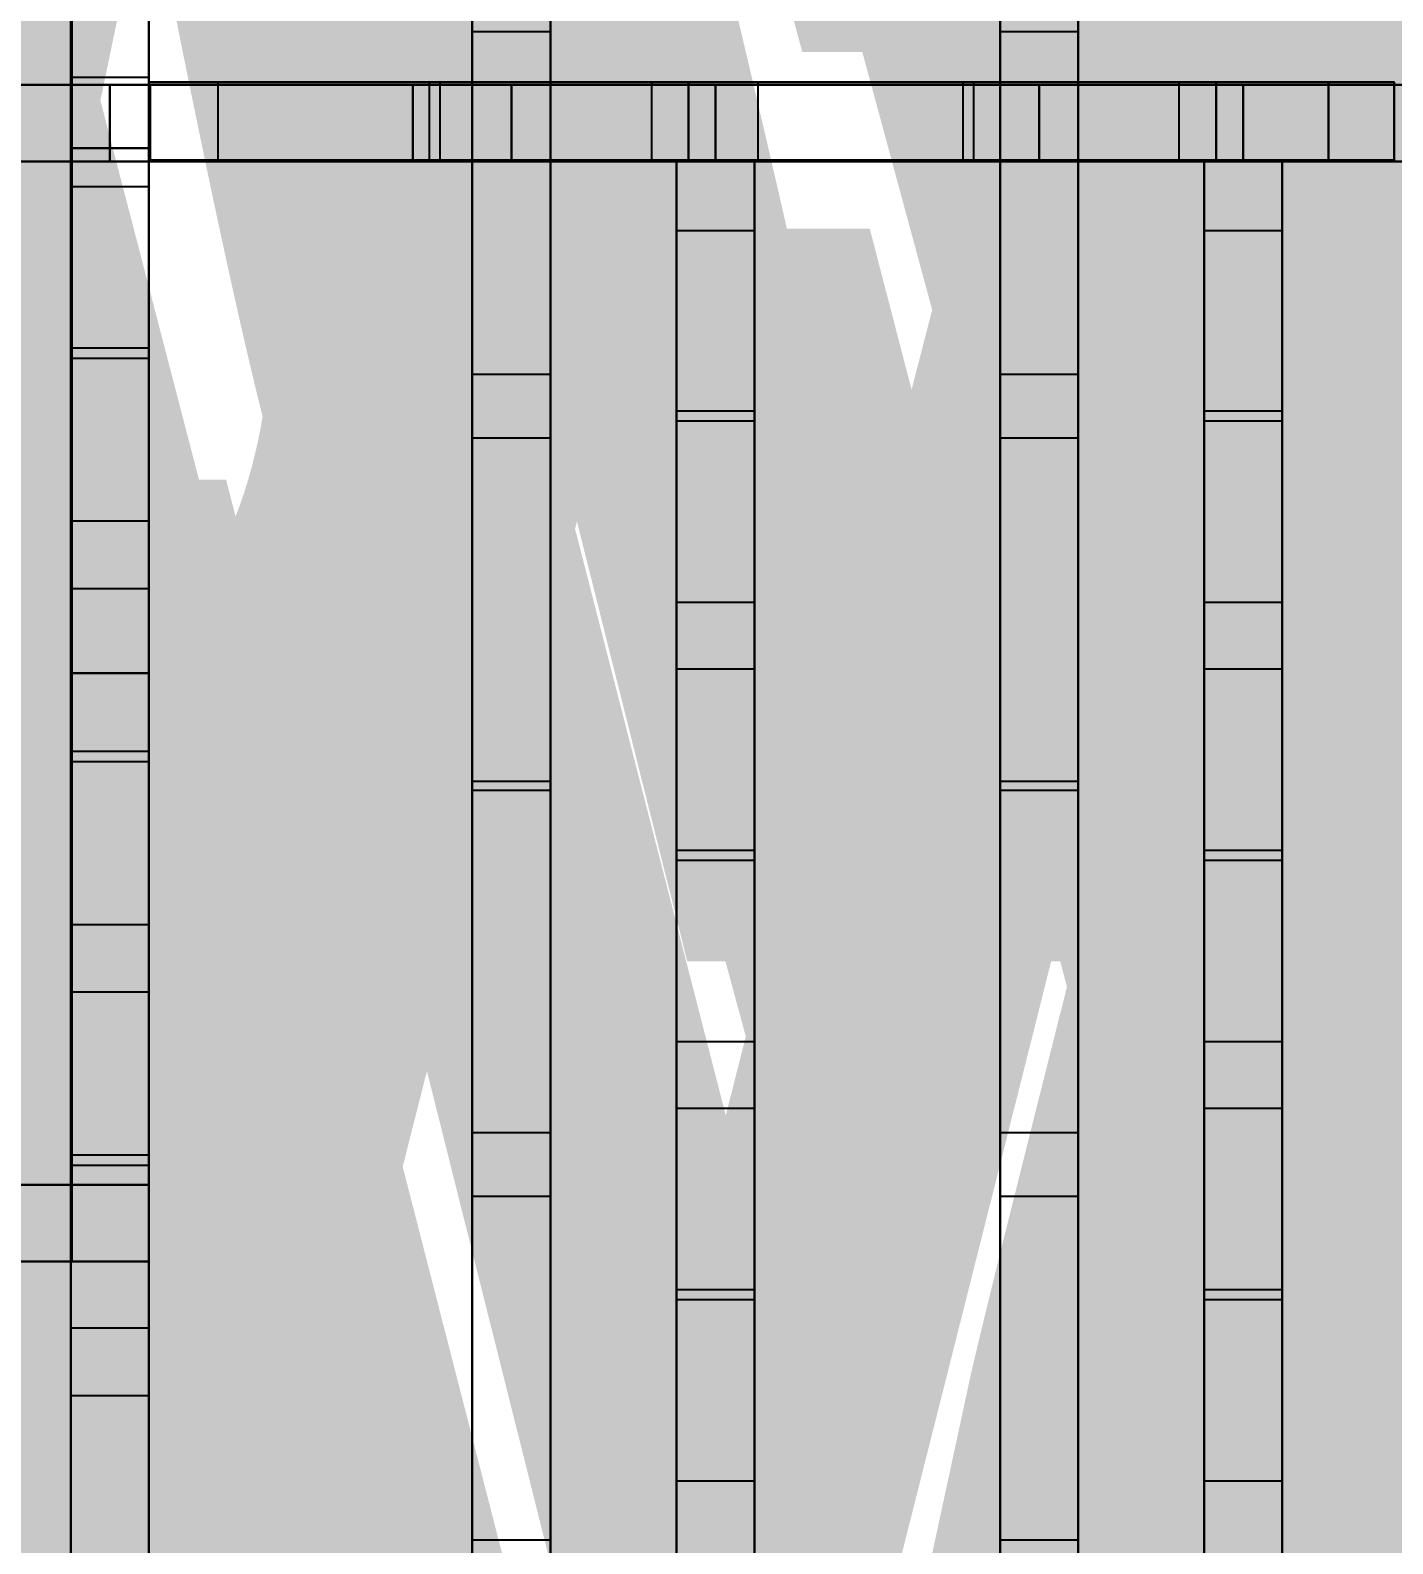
# Model space of a CAD drawing. Header units: inches. Extents: x 29 to 716, y 7 to 470.
# Drawn here: x 136.5 to 198.5, y 221.4 to 290.3 of the extents above; entities that cross this region are included whole.
import ezdxf

# ---------------------------------------------------------------- set-up
doc = ezdxf.new("R2010")
doc.units = ezdxf.units.IN
doc.header["$MEASUREMENT"] = 0
for name, color, linetype in [('FT2', 8, 'CONTINUOUS'), ('RT2', 7, 'CONTINUOUS'), ('W1', 5, 'CONTINUOUS'), ('W2', 5, 'CONTINUOUS')]:
    doc.layers.add(name, color=color, linetype=linetype)

msp = doc.modelspace()

# ---------------------------------------------------------------- linework, layer by layer
at = {"layer": 'FT2'}
for points in [[(141.89, 81.28, 112), (141.89, 344.18, 112), (138.34, 344.18, 112), (138.34, 81.28, 112)], [(138.34, 81.28, 112), (138.34, 344.18, 112), (138.34, 344.18, 110.54), (138.34, 81.28, 110.54)], [(138.34, 81.28, 96), (138.34, 344.18, 96), (141.89, 344.18, 96), (141.89, 81.28, 96)], [(138.34, 81.28, 96), (138.34, 81.28, 97.46), (138.34, 344.18, 97.46), (138.34, 344.18, 96)], [(141.89, 81.28, 112), (141.89, 81.28, 110.54), (141.89, 344.18, 110.54), (141.89, 344.18, 112)], [(141.89, 81.28, 96), (141.89, 344.18, 96), (141.89, 344.18, 97.46), (141.89, 81.28, 97.46)], [(141.89, 288.12, 112), (141.89, 295.62, 96.64), (138.34, 295.62, 96.64), (138.34, 288.12, 112)], [(138.34, 288.12, 112), (138.34, 295.62, 96.64), (138.34, 294.31, 96), (138.34, 286.81, 111.36)], [(141.89, 288.12, 112), (141.89, 286.81, 111.36), (141.89, 294.31, 96), (141.89, 295.62, 96.64)], [(141.89, 284.35, 112), (198.53, 284.35, 112), (198.53, 287.9, 112), (141.89, 287.9, 112)], [(141.89, 287.9, 112), (198.53, 287.9, 112), (198.53, 287.9, 110.54), (141.89, 287.9, 110.54)], [(141.89, 287.9, 96), (198.53, 287.9, 96), (198.53, 284.35, 96), (141.89, 284.35, 96)], [(141.89, 287.9, 96), (141.89, 287.9, 97.46), (198.53, 287.9, 97.46), (198.53, 287.9, 96)], [(141.89, 284.35, 96.04), (141.89, 284.35, 111.96), (141.89, 287.9, 111.96), (141.89, 287.9, 96.04)], [(141.89, 287.9, 96.04), (141.89, 287.9, 111.96), (143.34, 287.9, 111.96), (143.34, 287.9, 96.04)], [(145.02, 287.9, 112), (154.66, 287.9, 96.78), (153.42, 287.9, 96), (143.79, 287.9, 111.22)], [(145.02, 284.35, 112), (154.66, 284.35, 96.78), (154.66, 287.9, 96.78), (145.02, 287.9, 112)], [(155.13, 284.35, 96.78), (164.76, 284.35, 112), (164.76, 287.9, 112), (155.13, 287.9, 96.78)], [(155.13, 287.9, 96.78), (164.76, 287.9, 112), (165.99, 287.9, 111.22), (156.36, 287.9, 96)], [(166.44, 287.9, 111.96), (166.44, 287.9, 96.04), (166.44, 284.35, 96.04), (166.44, 284.35, 111.96)], [(166.44, 287.9, 111.96), (167.9, 287.9, 111.96), (167.9, 287.9, 96.04), (166.44, 287.9, 96.04)], [(169.58, 287.9, 112), (178.93, 287.9, 96.76), (177.69, 287.9, 96), (168.34, 287.9, 111.24)], [(169.58, 284.35, 112), (178.93, 284.35, 96.76), (178.93, 287.9, 96.76), (169.58, 287.9, 112)], [(179.4, 284.35, 96.76), (188.75, 284.35, 112), (188.75, 287.9, 112), (179.4, 287.9, 96.76)], [(179.4, 287.9, 96.76), (188.75, 287.9, 112), (189.99, 287.9, 111.24), (180.65, 287.9, 96)], [(190.44, 287.9, 111.96), (190.44, 287.9, 96.04), (190.44, 284.35, 96.04), (190.44, 284.35, 111.96)], [(190.44, 287.9, 111.96), (191.9, 287.9, 111.96), (191.9, 287.9, 96.04), (190.44, 287.9, 96.04)], [(195.54, 287.9, 111.96), (195.54, 287.9, 96.04), (195.54, 284.35, 96.04), (195.54, 284.35, 111.96)], [(195.54, 287.9, 111.96), (196.99, 287.9, 111.96), (196.99, 287.9, 96.04), (195.54, 287.9, 96.04)], [(198.53, 287.9, 96.04), (197.07, 287.9, 96.04), (197.07, 287.9, 111.96), (198.53, 287.9, 111.96)], [(138.34, 284.9, 111.96), (138.34, 286.36, 111.96), (138.34, 286.36, 96.04), (138.34, 284.9, 96.04)], [(141.89, 284.9, 111.96), (141.89, 284.9, 96.04), (141.89, 286.36, 96.04), (141.89, 286.36, 111.96)], [(138.34, 284.9, 111.96), (138.34, 284.9, 96.04), (141.89, 284.9, 96.04), (141.89, 284.9, 111.96)], [(138.34, 275.81, 96.63), (138.34, 283.14, 112), (138.34, 284.46, 111.37), (138.34, 277.13, 96)], [(141.89, 275.81, 96.63), (141.89, 277.13, 96), (141.89, 284.46, 111.37), (141.89, 283.14, 112)], [(141.89, 284.35, 112), (141.89, 284.35, 110.54), (198.53, 284.35, 110.54), (198.53, 284.35, 112)], [(141.89, 284.35, 96), (198.53, 284.35, 96), (198.53, 284.35, 97.46), (141.89, 284.35, 97.46)], [(141.89, 284.35, 96.04), (143.34, 284.35, 96.04), (143.34, 284.35, 111.96), (141.89, 284.35, 111.96)], [(145.02, 284.35, 112), (143.79, 284.35, 111.22), (153.42, 284.35, 96), (154.66, 284.35, 96.78)], [(155.13, 284.35, 96.78), (156.36, 284.35, 96), (165.99, 284.35, 111.22), (164.76, 284.35, 112)], [(169.43, 81.28, 112), (169.43, 284.31, 112), (165.89, 284.31, 112), (165.89, 81.28, 112)], [(165.89, 81.28, 112), (165.89, 284.31, 112), (165.89, 284.31, 110.54), (165.89, 81.28, 110.54)], [(165.89, 81.28, 96), (165.89, 284.31, 96), (169.43, 284.31, 96), (169.43, 81.28, 96)], [(165.89, 81.28, 96), (165.89, 81.28, 97.46), (165.89, 284.31, 97.46), (165.89, 284.31, 96)], [(165.89, 284.31, 96.04), (165.89, 284.31, 111.96), (169.43, 284.31, 111.96), (169.43, 284.31, 96.04)], [(165.89, 284.31, 96.04), (165.89, 282.86, 96.04), (165.89, 282.86, 111.96), (165.89, 284.31, 111.96)], [(166.44, 284.35, 111.96), (166.44, 284.35, 96.04), (167.9, 284.35, 96.04), (167.9, 284.35, 111.96)], [(169.58, 284.35, 112), (168.34, 284.35, 111.24), (177.69, 284.35, 96), (178.93, 284.35, 96.76)], [(169.43, 81.28, 112), (169.43, 81.28, 110.54), (169.43, 284.31, 110.54), (169.43, 284.31, 112)], [(169.43, 81.28, 96), (169.43, 284.31, 96), (169.43, 284.31, 97.46), (169.43, 81.28, 97.46)], [(169.43, 284.31, 96.04), (169.43, 284.31, 111.96), (169.43, 282.86, 111.96), (169.43, 282.86, 96.04)], [(179.4, 284.35, 96.76), (180.65, 284.35, 96), (189.99, 284.35, 111.24), (188.75, 284.35, 112)], [(193.43, 81.28, 112), (193.43, 284.31, 112), (189.89, 284.31, 112), (189.89, 81.28, 112)], [(189.89, 81.28, 112), (189.89, 284.31, 112), (189.89, 284.31, 110.54), (189.89, 81.28, 110.54)], [(189.89, 81.28, 96), (189.89, 284.31, 96), (193.43, 284.31, 96), (193.43, 81.28, 96)], [(189.89, 81.28, 96), (189.89, 81.28, 97.46), (189.89, 284.31, 97.46), (189.89, 284.31, 96)], [(189.89, 284.31, 96.04), (189.89, 284.31, 111.96), (193.43, 284.31, 111.96), (193.43, 284.31, 96.04)], [(189.89, 284.31, 96.04), (189.89, 282.86, 96.04), (189.89, 282.86, 111.96), (189.89, 284.31, 111.96)], [(190.44, 284.35, 111.96), (190.44, 284.35, 96.04), (191.9, 284.35, 96.04), (191.9, 284.35, 111.96)], [(193.43, 81.28, 112), (193.43, 81.28, 110.54), (193.43, 284.31, 110.54), (193.43, 284.31, 112)], [(193.43, 81.28, 96), (193.43, 284.31, 96), (193.43, 284.31, 97.46), (193.43, 81.28, 97.46)], [(193.43, 284.31, 96.04), (193.43, 284.31, 111.96), (193.43, 282.86, 111.96), (193.43, 282.86, 96.04)], [(195.54, 284.35, 111.96), (195.54, 284.35, 96.04), (196.99, 284.35, 96.04), (196.99, 284.35, 111.96)], [(198.53, 284.35, 96.04), (198.53, 284.35, 111.96), (197.07, 284.35, 111.96), (197.07, 284.35, 96.04)], [(141.89, 275.81, 96.63), (141.89, 283.14, 112), (138.34, 283.14, 112), (138.34, 275.81, 96.63)], [(165.89, 272.95, 96.69), (165.89, 281.13, 112), (165.89, 282.41, 111.31), (165.89, 274.23, 96)], [(169.43, 272.95, 96.69), (169.43, 274.23, 96), (169.43, 282.41, 111.31), (169.43, 281.13, 112)], [(189.89, 272.95, 96.69), (189.89, 281.13, 112), (189.89, 282.41, 111.31), (189.89, 274.23, 96)], [(193.43, 272.95, 96.69), (193.43, 274.23, 96), (193.43, 282.41, 111.31), (193.43, 281.13, 112)], [(169.43, 272.95, 96.69), (169.43, 281.13, 112), (165.89, 281.13, 112), (165.89, 272.95, 96.69)], [(193.43, 272.95, 96.69), (193.43, 281.13, 112), (189.89, 281.13, 112), (189.89, 272.95, 96.69)], [(141.89, 267.94, 112), (141.89, 275.33, 96.63), (138.34, 275.33, 96.63), (138.34, 267.94, 112)], [(138.34, 267.94, 112), (138.34, 275.33, 96.63), (138.34, 274.02, 96), (138.34, 266.63, 111.37)], [(141.89, 267.94, 112), (141.89, 266.63, 111.37), (141.89, 274.02, 96), (141.89, 275.33, 96.63)], [(169.43, 264.24, 112), (169.43, 272.47, 96.69), (165.89, 272.47, 96.69), (165.89, 264.24, 112)], [(165.89, 264.24, 112), (165.89, 272.47, 96.69), (165.89, 271.18, 96), (165.89, 262.95, 111.31)], [(169.43, 264.24, 112), (169.43, 262.95, 111.31), (169.43, 271.18, 96), (169.43, 272.47, 96.69)], [(193.43, 264.24, 112), (193.43, 272.47, 96.69), (189.89, 272.47, 96.69), (189.89, 264.24, 112)], [(189.89, 264.24, 112), (189.89, 272.47, 96.69), (189.89, 271.18, 96), (189.89, 262.95, 111.31)], [(193.43, 264.24, 112), (193.43, 262.95, 111.31), (193.43, 271.18, 96), (193.43, 272.47, 96.69)], [(138.34, 257.46, 96.63), (138.34, 264.85, 112), (138.34, 266.16, 111.37), (138.34, 258.77, 96)], [(141.89, 257.46, 96.63), (141.89, 258.77, 96), (141.89, 266.16, 111.37), (141.89, 264.85, 112)], [(141.89, 257.46, 96.63), (141.89, 264.85, 112), (138.34, 264.85, 112), (138.34, 257.46, 96.63)], [(165.89, 252.96, 96.69), (165.89, 261.2, 112), (165.89, 262.48, 111.31), (165.89, 254.25, 96)], [(169.43, 252.96, 96.69), (169.43, 254.25, 96), (169.43, 262.48, 111.31), (169.43, 261.2, 112)], [(189.89, 252.96, 96.69), (189.89, 261.2, 112), (189.89, 262.48, 111.31), (189.89, 254.25, 96)], [(193.43, 252.96, 96.69), (193.43, 254.25, 96), (193.43, 262.48, 111.31), (193.43, 261.2, 112)], [(169.43, 252.96, 96.69), (169.43, 261.2, 112), (165.89, 261.2, 112), (165.89, 252.96, 96.69)], [(193.43, 252.96, 96.69), (193.43, 261.2, 112), (189.89, 261.2, 112), (189.89, 252.96, 96.69)], [(141.89, 249.59, 112), (141.89, 256.98, 96.63), (138.34, 256.98, 96.63), (138.34, 249.59, 112)], [(138.34, 249.59, 112), (138.34, 256.98, 96.63), (138.34, 255.67, 96), (138.34, 248.28, 111.37)], [(141.89, 249.59, 112), (141.89, 248.28, 111.37), (141.89, 255.67, 96), (141.89, 256.98, 96.63)], [(169.43, 244.26, 112), (169.43, 252.49, 96.69), (165.89, 252.49, 96.69), (165.89, 244.26, 112)], [(165.89, 244.26, 112), (165.89, 252.49, 96.69), (165.89, 251.21, 96), (165.89, 242.97, 111.31)], [(169.43, 244.26, 112), (169.43, 242.97, 111.31), (169.43, 251.21, 96), (169.43, 252.49, 96.69)], [(193.43, 244.26, 112), (193.43, 252.49, 96.69), (189.89, 252.49, 96.69), (189.89, 244.26, 112)], [(189.89, 244.26, 112), (189.89, 252.49, 96.69), (189.89, 251.21, 96), (189.89, 242.97, 111.31)], [(193.43, 244.26, 112), (193.43, 242.97, 111.31), (193.43, 251.21, 96), (193.43, 252.49, 96.69)], [(138.34, 239.11, 96.63), (138.34, 246.5, 112), (138.34, 247.81, 111.37), (138.34, 240.42, 96)], [(141.89, 239.11, 96.63), (141.89, 240.42, 96), (141.89, 247.81, 111.37), (141.89, 246.5, 112)], [(141.89, 239.11, 96.63), (141.89, 246.5, 112), (138.34, 246.5, 112), (138.34, 239.11, 96.63)], [(165.89, 232.98, 96.69), (165.89, 241.22, 112), (165.89, 242.5, 111.31), (165.89, 234.27, 96)], [(169.43, 232.98, 96.69), (169.43, 234.27, 96), (169.43, 242.5, 111.31), (169.43, 241.22, 112)], [(189.89, 232.98, 96.69), (189.89, 241.22, 112), (189.89, 242.5, 111.31), (189.89, 234.27, 96)], [(193.43, 232.98, 96.69), (193.43, 234.27, 96), (193.43, 242.5, 111.31), (193.43, 241.22, 112)], [(169.43, 232.98, 96.69), (169.43, 241.22, 112), (165.89, 241.22, 112), (165.89, 232.98, 96.69)], [(193.43, 232.98, 96.69), (193.43, 241.22, 112), (189.89, 241.22, 112), (189.89, 232.98, 96.69)], [(141.89, 231.24, 112), (141.89, 238.63, 96.63), (138.34, 238.63, 96.63), (138.34, 231.24, 112)], [(138.34, 231.24, 112), (138.34, 238.63, 96.63), (138.34, 237.32, 96), (138.34, 229.93, 111.37)], [(141.89, 231.24, 112), (141.89, 229.93, 111.37), (141.89, 237.32, 96), (141.89, 238.63, 96.63)], [(169.43, 224.28, 112), (169.43, 232.51, 96.69), (165.89, 232.51, 96.69), (165.89, 224.28, 112)], [(165.89, 224.28, 112), (165.89, 232.51, 96.69), (165.89, 231.23, 96), (165.89, 222.99, 111.31)], [(169.43, 224.28, 112), (169.43, 222.99, 111.31), (169.43, 231.23, 96), (169.43, 232.51, 96.69)], [(193.43, 224.28, 112), (193.43, 232.51, 96.69), (189.89, 232.51, 96.69), (189.89, 224.28, 112)], [(189.89, 224.28, 112), (189.89, 232.51, 96.69), (189.89, 231.23, 96), (189.89, 222.99, 111.31)], [(193.43, 224.28, 112), (193.43, 222.99, 111.31), (193.43, 231.23, 96), (193.43, 232.51, 96.69)], [(138.34, 220.76, 96.63), (138.34, 228.15, 112), (138.34, 229.46, 111.37), (138.34, 222.07, 96)], [(141.89, 220.76, 96.63), (141.89, 222.07, 96), (141.89, 229.46, 111.37), (141.89, 228.15, 112)], [(141.89, 220.76, 96.63), (141.89, 228.15, 112), (138.34, 228.15, 112), (138.34, 220.76, 96.63)], [(165.89, 213, 96.69), (165.89, 221.24, 112), (165.89, 222.52, 111.31), (165.89, 214.29, 96)], [(169.43, 213, 96.69), (169.43, 214.29, 96), (169.43, 222.52, 111.31), (169.43, 221.24, 112)], [(189.89, 213, 96.69), (189.89, 221.24, 112), (189.89, 222.52, 111.31), (189.89, 214.29, 96)], [(193.43, 213, 96.69), (193.43, 214.29, 96), (193.43, 222.52, 111.31), (193.43, 221.24, 112)]]:
    msp.add_3dface(points, dxfattribs=at)
at = {"layer": 'RT2'}
for points in [[(156.6, 377.81, 223.5), (156.6, 6.78, 238.98), (160.15, 6.78, 238.98), (160.15, 377.81, 223.5)], [(156.6, 377.81, 223.5), (156.6, 377.74, 222.04), (156.6, 6.72, 237.53), (156.6, 6.78, 238.98)], [(160.15, 377.81, 223.5), (160.15, 6.78, 238.98), (160.15, 6.72, 237.53), (160.15, 377.74, 222.04)], [(180.61, 377.81, 223.5), (180.61, 6.78, 238.98), (184.16, 6.78, 238.98), (184.16, 377.81, 223.5)], [(180.61, 377.81, 223.5), (180.61, 377.74, 222.04), (180.61, 6.72, 237.53), (180.61, 6.78, 238.98)], [(184.16, 377.81, 223.5), (184.16, 6.78, 238.98), (184.16, 6.72, 237.53), (184.16, 377.74, 222.04)], [(156.6, 344.31, 208.79), (156.6, 46.72, 221.21), (156.6, 46.78, 222.67), (156.6, 344.37, 210.25)], [(160.15, 344.31, 208.79), (160.15, 46.72, 221.21), (156.6, 46.72, 221.21), (156.6, 344.31, 208.79)], [(160.15, 344.31, 208.79), (160.15, 344.37, 210.25), (160.15, 46.78, 222.67), (160.15, 46.72, 221.21)], [(180.61, 344.31, 208.79), (180.61, 46.72, 221.21), (180.61, 46.78, 222.67), (180.61, 344.37, 210.25)], [(184.16, 344.31, 208.79), (184.16, 46.72, 221.21), (180.61, 46.72, 221.21), (180.61, 344.31, 208.79)], [(184.16, 344.31, 208.79), (184.16, 344.37, 210.25), (184.16, 46.78, 222.67), (184.16, 46.72, 221.21)], [(156.6, 290.18, 212.39), (156.6, 274.62, 227.8), (160.15, 274.62, 227.8), (160.15, 290.18, 212.39)], [(156.6, 290.18, 212.39), (156.6, 289.15, 211.36), (156.6, 273.6, 226.77), (156.6, 274.62, 227.8)], [(160.15, 290.18, 212.39), (160.15, 274.62, 227.8), (160.15, 273.6, 226.77), (160.15, 289.15, 211.36)], [(180.61, 290.18, 212.39), (180.61, 274.62, 227.8), (184.16, 274.62, 227.8), (184.16, 290.18, 212.39)], [(180.61, 290.18, 212.39), (180.61, 289.15, 211.36), (180.61, 273.6, 226.77), (180.61, 274.62, 227.8)], [(184.16, 290.18, 212.39), (184.16, 274.62, 227.8), (184.16, 273.6, 226.77), (184.16, 289.15, 211.36)], [(156.6, 271.71, 227.93), (156.6, 272.69, 226.85), (156.6, 257.08, 212.69), (156.6, 256.1, 213.77)], [(160.15, 271.71, 227.93), (160.15, 256.1, 213.77), (160.15, 257.08, 212.69), (160.15, 272.69, 226.85)], [(180.61, 271.71, 227.93), (180.61, 272.69, 226.85), (180.61, 257.08, 212.69), (180.61, 256.1, 213.77)], [(184.16, 271.71, 227.93), (184.16, 256.1, 213.77), (184.16, 257.08, 212.69), (184.16, 272.69, 226.85)], [(156.6, 271.71, 227.93), (156.6, 256.1, 213.77), (160.15, 256.1, 213.77), (160.15, 271.71, 227.93)], [(180.61, 271.71, 227.93), (180.61, 256.1, 213.77), (184.16, 256.1, 213.77), (184.16, 271.71, 227.93)], [(156.6, 255.68, 213.83), (156.6, 240.12, 229.24), (160.15, 240.12, 229.24), (160.15, 255.68, 213.83)], [(156.6, 255.68, 213.83), (156.6, 254.65, 212.8), (156.6, 239.1, 228.21), (156.6, 240.12, 229.24)], [(160.15, 255.68, 213.83), (160.15, 240.12, 229.24), (160.15, 239.1, 228.21), (160.15, 254.65, 212.8)], [(180.61, 255.68, 213.83), (180.61, 240.12, 229.24), (184.16, 240.12, 229.24), (184.16, 255.68, 213.83)], [(180.61, 255.68, 213.83), (180.61, 254.65, 212.8), (180.61, 239.1, 228.21), (180.61, 240.12, 229.24)], [(184.16, 255.68, 213.83), (184.16, 240.12, 229.24), (184.16, 239.1, 228.21), (184.16, 254.65, 212.8)], [(156.6, 237.21, 229.37), (156.6, 238.19, 228.29), (156.6, 222.58, 214.13), (156.6, 221.6, 215.21)], [(160.15, 237.21, 229.37), (160.15, 221.6, 215.21), (160.15, 222.58, 214.13), (160.15, 238.19, 228.29)], [(180.61, 237.21, 229.37), (180.61, 238.19, 228.29), (180.61, 222.58, 214.13), (180.61, 221.6, 215.21)], [(184.16, 237.21, 229.37), (184.16, 221.6, 215.21), (184.16, 222.58, 214.13), (184.16, 238.19, 228.29)], [(156.6, 237.21, 229.37), (156.6, 221.6, 215.21), (160.15, 221.6, 215.21), (160.15, 237.21, 229.37)], [(180.61, 237.21, 229.37), (180.61, 221.6, 215.21), (184.16, 221.6, 215.21), (184.16, 237.21, 229.37)]]:
    msp.add_3dface(points, dxfattribs=at)
at = {"layer": 'W1'}
for points in [[(304.83, 284.28), (67.83, 284.28), (67.83, 287.78), (304.83, 287.78)], [(67.83, 287.78, 1.5), (304.83, 287.78, 1.5), (304.83, 287.78), (67.83, 287.78)], [(67.83, 284.28, 96), (304.83, 284.28, 96), (304.83, 287.78, 96), (67.83, 287.78, 96)], [(304.83, 287.78, 94.5), (67.83, 287.78, 94.5), (67.83, 287.78, 96), (304.83, 287.78, 96)], [(128.12, 284.28, 48), (140.12, 284.28, 48), (140.12, 287.78, 48), (128.12, 287.78, 48)], [(140.12, 287.78, 46.5), (128.12, 287.78, 46.5), (128.12, 287.78, 48), (140.12, 287.78, 48)], [(138.62, 287.78), (138.62, 287.78, 96), (140.12, 287.78, 96), (140.12, 287.78)], [(140.12, 284.28, 96), (140.12, 284.28), (140.12, 287.78), (140.12, 287.78, 96)], [(140.12, 284.28, 48), (153.89, 284.28, 48), (153.89, 287.78, 48), (140.12, 287.78, 48)], [(153.89, 287.78, 46.5), (140.12, 287.78, 46.5), (140.12, 287.78, 48), (153.89, 287.78, 48)], [(152.39, 287.78), (152.39, 287.78, 96), (153.89, 287.78, 96), (153.89, 287.78)], [(153.89, 284.28, 96), (153.89, 284.28), (153.89, 287.78), (153.89, 287.78, 96)], [(153.89, 284.28, 48), (167.66, 284.28, 48), (167.66, 287.78, 48), (153.89, 287.78, 48)], [(167.66, 287.78, 46.5), (153.89, 287.78, 46.5), (153.89, 287.78, 48), (167.66, 287.78, 48)], [(166.16, 287.78), (166.16, 287.78, 96), (167.66, 287.78, 96), (167.66, 287.78)], [(167.66, 284.28, 96), (167.66, 284.28), (167.66, 287.78), (167.66, 287.78, 96)], [(167.66, 284.28, 48), (191.66, 284.28, 48), (191.66, 287.78, 48), (167.66, 287.78, 48)], [(191.66, 287.78, 46.5), (167.66, 287.78, 46.5), (167.66, 287.78, 48), (191.66, 287.78, 48)], [(190.16, 287.78), (190.16, 287.78, 96), (191.66, 287.78, 96), (191.66, 287.78)], [(191.66, 284.28, 96), (191.66, 284.28), (191.66, 287.78), (191.66, 287.78, 96)], [(191.66, 284.28, 48), (200.3, 284.28, 48), (200.3, 287.78, 48), (191.66, 287.78, 48)], [(200.3, 287.78, 46.5), (191.66, 287.78, 46.5), (191.66, 287.78, 48), (200.3, 287.78, 48)], [(304.83, 284.28, 1.5), (67.83, 284.28, 1.5), (67.83, 284.28), (304.83, 284.28)], [(67.83, 284.28, 94.5), (304.83, 284.28, 94.5), (304.83, 284.28, 96), (67.83, 284.28, 96)], [(128.12, 284.28, 46.5), (140.12, 284.28, 46.5), (140.12, 284.28, 48), (128.12, 284.28, 48)], [(138.62, 284.28, 96), (138.62, 284.28), (140.12, 284.28), (140.12, 284.28, 96)], [(140.12, 284.28, 46.5), (153.89, 284.28, 46.5), (153.89, 284.28, 48), (140.12, 284.28, 48)], [(152.39, 284.28, 96), (152.39, 284.28), (153.89, 284.28), (153.89, 284.28, 96)], [(153.89, 284.28, 46.5), (167.66, 284.28, 46.5), (167.66, 284.28, 48), (153.89, 284.28, 48)], [(166.16, 284.28, 96), (166.16, 284.28), (167.66, 284.28), (167.66, 284.28, 96)], [(167.66, 284.28, 46.5), (191.66, 284.28, 46.5), (191.66, 284.28, 48), (167.66, 284.28, 48)], [(190.16, 284.28, 96), (190.16, 284.28), (191.66, 284.28), (191.66, 284.28, 96)], [(191.66, 284.28, 46.5), (200.3, 284.28, 46.5), (200.3, 284.28, 48), (191.66, 284.28, 48)]]:
    msp.add_3dface(points, dxfattribs=at)
at = {"layer": 'W2'}
for points in [[(138.39, 234.25, 112.75), (138.39, 344.27, 112.75), (141.89, 344.27, 112.75), (141.89, 234.25, 112.75)], [(138.39, 234.25, 114.25), (138.39, 344.27, 114.25), (138.39, 344.27, 112.75), (138.39, 234.25, 112.75)], [(138.39, 344.27, 208.75), (138.39, 234.25, 208.75), (141.89, 234.25, 208.75), (141.89, 344.27, 208.75)], [(138.39, 344.27, 207.25), (138.39, 234.25, 207.25), (138.39, 234.25, 208.75), (138.39, 344.27, 208.75)], [(141.89, 344.27, 114.25), (141.89, 234.25, 114.25), (141.89, 234.25, 112.75), (141.89, 344.27, 112.75)], [(141.89, 234.25, 207.25), (141.89, 344.27, 207.25), (141.89, 344.27, 208.75), (141.89, 234.25, 208.75)], [(138.39, 306.61, 160.75), (138.39, 287.78, 160.75), (141.89, 287.78, 160.75), (141.89, 306.61, 160.75)], [(138.39, 306.61, 159.25), (138.39, 287.78, 159.25), (138.39, 287.78, 160.75), (138.39, 306.61, 160.75)], [(141.89, 287.78, 159.25), (141.89, 306.61, 159.25), (141.89, 306.61, 160.75), (141.89, 287.78, 160.75)], [(138.39, 289.28, 208.75), (138.39, 289.28, 112.75), (138.39, 287.78, 112.75), (138.39, 287.78, 208.75)], [(141.89, 289.28, 112.75), (141.89, 289.28, 208.75), (141.89, 287.78, 208.75), (141.89, 287.78, 112.75)], [(138.39, 287.78, 208.75), (138.39, 287.78, 112.75), (141.89, 287.78, 112.75), (141.89, 287.78, 208.75)], [(138.39, 287.78, 160.75), (138.39, 284.28, 160.75), (141.89, 284.28, 160.75), (141.89, 287.78, 160.75)], [(138.39, 287.78, 159.25), (138.39, 284.28, 159.25), (138.39, 284.28, 160.75), (138.39, 287.78, 160.75)], [(141.89, 284.28, 159.25), (141.89, 287.78, 159.25), (141.89, 287.78, 160.75), (141.89, 284.28, 160.75)], [(359.33, 284.28, 112.75), (141.95, 284.28, 112.75), (141.95, 287.78, 112.75), (359.33, 287.78, 112.75)], [(141.95, 287.78, 114.25), (359.33, 287.78, 114.25), (359.33, 287.78, 112.75), (141.95, 287.78, 112.75)], [(141.95, 284.28, 112.75), (141.95, 284.28, 208.75), (141.95, 287.78, 208.75), (141.95, 287.78, 112.75)], [(143.45, 287.78, 208.75), (143.45, 287.78, 112.75), (141.95, 287.78, 112.75), (141.95, 287.78, 208.75)], [(141.95, 284.28, 208.75), (359.33, 284.28, 208.75), (359.33, 287.78, 208.75), (141.95, 287.78, 208.75)], [(359.33, 287.78, 207.25), (141.95, 287.78, 207.25), (141.95, 287.78, 208.75), (359.33, 287.78, 208.75)], [(141.95, 284.28, 160.75), (158.38, 284.28, 160.75), (158.38, 287.78, 160.75), (141.95, 287.78, 160.75)], [(158.38, 287.78, 159.25), (141.95, 287.78, 159.25), (141.95, 287.78, 160.75), (158.38, 287.78, 160.75)], [(156.88, 287.78, 112.75), (156.88, 287.78, 208.75), (158.38, 287.78, 208.75), (158.38, 287.78, 112.75)], [(158.38, 284.28, 208.75), (158.38, 284.28, 112.75), (158.38, 287.78, 112.75), (158.38, 287.78, 208.75)], [(158.38, 284.28, 160.75), (182.38, 284.28, 160.75), (182.38, 287.78, 160.75), (158.38, 287.78, 160.75)], [(182.38, 287.78, 159.25), (158.38, 287.78, 159.25), (158.38, 287.78, 160.75), (182.38, 287.78, 160.75)], [(180.88, 287.78, 112.75), (180.88, 287.78, 208.75), (182.38, 287.78, 208.75), (182.38, 287.78, 112.75)], [(182.38, 284.28, 208.75), (182.38, 284.28, 112.75), (182.38, 287.78, 112.75), (182.38, 287.78, 208.75)], [(182.38, 284.28, 160.75), (206.39, 284.28, 160.75), (206.39, 287.78, 160.75), (182.38, 287.78, 160.75)], [(206.39, 287.78, 159.25), (182.38, 287.78, 159.25), (182.38, 287.78, 160.75), (206.39, 287.78, 160.75)], [(138.39, 284.28, 112.75), (138.39, 284.28, 208.75), (141.89, 284.28, 208.75), (141.89, 284.28, 112.75)], [(138.39, 282.78, 112.75), (138.39, 282.78, 208.75), (138.39, 284.28, 208.75), (138.39, 284.28, 112.75)], [(138.39, 284.28, 160.75), (138.39, 261.01, 160.75), (141.89, 261.01, 160.75), (141.89, 284.28, 160.75)], [(138.39, 284.28, 159.25), (138.39, 261.01, 159.25), (138.39, 261.01, 160.75), (138.39, 284.28, 160.75)], [(141.89, 282.78, 208.75), (141.89, 282.78, 112.75), (141.89, 284.28, 112.75), (141.89, 284.28, 208.75)], [(141.89, 261.01, 159.25), (141.89, 284.28, 159.25), (141.89, 284.28, 160.75), (141.89, 261.01, 160.75)], [(359.33, 284.28, 114.25), (141.95, 284.28, 114.25), (141.95, 284.28, 112.75), (359.33, 284.28, 112.75)], [(143.45, 284.28, 112.75), (143.45, 284.28, 208.75), (141.95, 284.28, 208.75), (141.95, 284.28, 112.75)], [(141.95, 284.28, 207.25), (359.33, 284.28, 207.25), (359.33, 284.28, 208.75), (141.95, 284.28, 208.75)], [(141.95, 284.28, 159.25), (158.38, 284.28, 159.25), (158.38, 284.28, 160.75), (141.95, 284.28, 160.75)], [(156.88, 284.28, 208.75), (156.88, 284.28, 112.75), (158.38, 284.28, 112.75), (158.38, 284.28, 208.75)], [(158.38, 284.28, 159.25), (182.38, 284.28, 159.25), (182.38, 284.28, 160.75), (158.38, 284.28, 160.75)], [(180.88, 284.28, 208.75), (180.88, 284.28, 112.75), (182.38, 284.28, 112.75), (182.38, 284.28, 208.75)], [(182.38, 284.28, 159.25), (206.39, 284.28, 159.25), (206.39, 284.28, 160.75), (182.38, 284.28, 160.75)], [(138.39, 262.51, 208.75), (138.39, 262.51, 112.75), (138.39, 261.01, 112.75), (138.39, 261.01, 208.75)], [(141.89, 262.51, 112.75), (141.89, 262.51, 208.75), (141.89, 261.01, 208.75), (141.89, 261.01, 112.75)], [(138.39, 261.01, 208.75), (138.39, 261.01, 112.75), (141.89, 261.01, 112.75), (141.89, 261.01, 208.75)], [(138.39, 261.01, 160.75), (138.39, 237.75, 160.75), (141.89, 237.75, 160.75), (141.89, 261.01, 160.75)], [(138.39, 261.01, 159.25), (138.39, 237.75, 159.25), (138.39, 237.75, 160.75), (138.39, 261.01, 160.75)], [(141.89, 237.75, 159.25), (141.89, 261.01, 159.25), (141.89, 261.01, 160.75), (141.89, 237.75, 160.75)], [(138.39, 239.25, 208.75), (138.39, 239.25, 112.75), (138.39, 237.75, 112.75), (138.39, 237.75, 208.75)], [(141.89, 239.25, 112.75), (141.89, 239.25, 208.75), (141.89, 237.75, 208.75), (141.89, 237.75, 112.75)], [(65.94, 237.75, 112.75), (138.35, 237.75, 112.75), (138.35, 234.25, 112.75), (65.94, 234.25, 112.75)], [(65.94, 237.75, 114.25), (138.35, 237.75, 114.25), (138.35, 237.75, 112.75), (65.94, 237.75, 112.75)], [(138.35, 237.75, 208.75), (65.94, 237.75, 208.75), (65.94, 234.25, 208.75), (138.35, 234.25, 208.75)], [(138.35, 237.75, 207.25), (65.94, 237.75, 207.25), (65.94, 237.75, 208.75), (138.35, 237.75, 208.75)], [(138.35, 237.75, 160.75), (134.55, 237.75, 160.75), (134.55, 234.25, 160.75), (138.35, 234.25, 160.75)], [(138.35, 237.75, 159.25), (134.55, 237.75, 159.25), (134.55, 237.75, 160.75), (138.35, 237.75, 160.75)], [(136.85, 237.75, 112.75), (136.85, 237.75, 208.75), (138.35, 237.75, 208.75), (138.35, 237.75, 112.75)], [(138.35, 237.75, 112.75), (138.35, 237.75, 208.75), (138.35, 234.25, 208.75), (138.35, 234.25, 112.75)], [(138.39, 237.75, 208.75), (138.39, 237.75, 112.75), (141.89, 237.75, 112.75), (141.89, 237.75, 208.75)], [(138.39, 237.75, 160.75), (138.39, 234.25, 160.75), (141.89, 234.25, 160.75), (141.89, 237.75, 160.75)], [(138.39, 237.75, 159.25), (138.39, 234.25, 159.25), (138.39, 234.25, 160.75), (138.39, 237.75, 160.75)], [(141.89, 234.25, 159.25), (141.89, 237.75, 159.25), (141.89, 237.75, 160.75), (141.89, 234.25, 160.75)], [(138.39, 235.75, 208.75), (138.39, 235.75, 112.75), (138.39, 234.25, 112.75), (138.39, 234.25, 208.75)], [(141.89, 235.75, 112.75), (141.89, 235.75, 208.75), (141.89, 234.25, 208.75), (141.89, 234.25, 112.75)], [(138.35, 234.25, 114.25), (65.94, 234.25, 114.25), (65.94, 234.25, 112.75), (138.35, 234.25, 112.75)], [(65.94, 234.25, 207.25), (138.35, 234.25, 207.25), (138.35, 234.25, 208.75), (65.94, 234.25, 208.75)], [(134.55, 234.25, 159.25), (138.35, 234.25, 159.25), (138.35, 234.25, 160.75), (134.55, 234.25, 160.75)], [(136.85, 234.25, 208.75), (136.85, 234.25, 112.75), (138.35, 234.25, 112.75), (138.35, 234.25, 208.75)], [(138.39, 234.25, 208.75), (138.39, 234.25, 112.75), (141.89, 234.25, 112.75), (141.89, 234.25, 208.75)]]:
    msp.add_3dface(points, dxfattribs=at)

# ---------------------------------------------------------------- texts
at = {"layer": 'n1t'}
msp.add_text('W79', height=120, dxfattribs=at).set_placement((62.35, 149.81, 99.94))
at = {"layer": 'R2t'}
msp.add_text('R10', height=120, dxfattribs=at).set_placement((58.46, 192.29, 239.36))
at = {"layer": 'W1t'}
for s, p in [('W73', (186.33, 284.28, 99.94)), ('W8', (65.85, 247.91, 99.94)), ('W78', (65.85, 100.16, 91.94))]:
    msp.add_text(s, height=120, dxfattribs=at).set_placement(p)
at = {"layer": 'W2t'}
for s, p in [('W47', (138.39, 289.26, 212.69)), ('W46', (102.14, 237.75, 212.69)), ('W17', (65.9, 195.51, 237.84)), ('W3', (116.76, 188.25, 212.69)), ('W59', (168.49, 188.25, 212.69)), ('W58', (174, 187.68, 212.69)), ('W57', (179.27, 185.96, 212.69)), ('W56', (184.07, 183.19, 212.69)), ('W55', (188.19, 179.49, 212.69)), ('W18', (121.85, 172.97, 212.69)), ('W54', (191.44, 175, 212.69)), ('W53', (193.7, 169.94, 212.69)), ('W48', (194.73, 164.21, 212.69)), ('W19', (158.38, 161.23, 212.69))]:
    msp.add_text(s, height=120, dxfattribs=at).set_placement(p)

doc.saveas('drawing.dxf')
